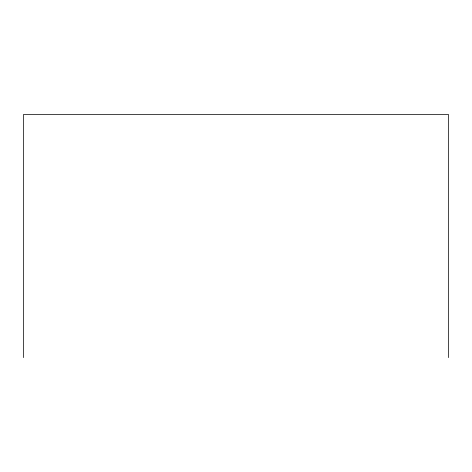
<?xml version="1.0" encoding="UTF-8"?>
<svg xmlns="http://www.w3.org/2000/svg" width="472" height="472" viewBox="0 0 472 472"><rect width="100%" height="100%" fill="white"/><g stroke="black" fill="none" stroke-linecap="round" stroke-linejoin="round"><path stroke-width="0.71" d="M448.4 357.605L448.4 114.395L23.6 114.395L23.6 357.605"/></g></svg>
